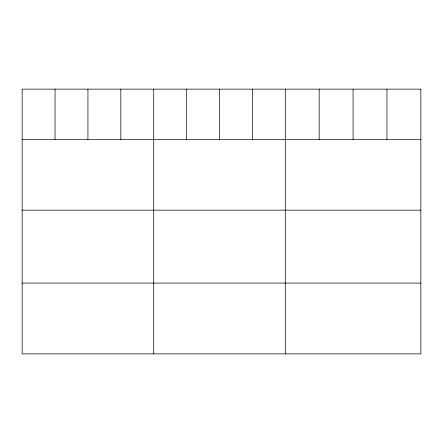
<?xml version="1.0" encoding="UTF-8"?>
<svg xmlns="http://www.w3.org/2000/svg" width="443" height="443" viewBox="0 0 443 443"><rect width="100%" height="100%" fill="white"/><g stroke="black" fill="none" stroke-linecap="round" stroke-linejoin="round"><path stroke-width="0.66" d="M22.15 139.379L420.85 139.379M22.15 210.159L420.85 210.159M22.15 283.088L420.85 283.088M386.96 89.132L386.96 139.379M353.071 89.132L353.071 139.379M319.181 89.132L319.181 139.379M285.292 89.132L285.292 353.868M252.399 89.132L252.399 139.379M219.506 89.132L219.506 139.379M186.614 89.132L186.614 139.379M153.721 89.132L153.721 353.868M120.828 89.132L120.828 139.379M87.936 89.132L87.936 139.379M55.043 89.132L55.043 139.379M420.85 89.132L22.15 89.132L22.15 353.868L420.85 353.868L420.85 89.132"/></g></svg>
